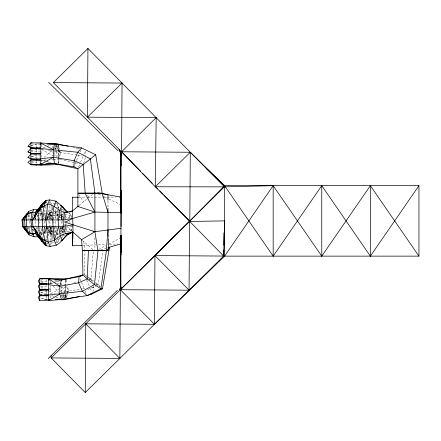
<?xml version="1.0" encoding="UTF-8"?>
<svg xmlns="http://www.w3.org/2000/svg" width="441" height="441" viewBox="0 0 441 441"><rect width="100%" height="100%" fill="white"/><g stroke="black" fill="none" stroke-linecap="round" stroke-linejoin="round"><path stroke-width="0.33" stroke-dasharray="2.21 1.65" d="M58.212 163.242L58.267 145.524M58.223 149.631L58.262 145.53M87.726 277.279L84.512 274.771L84.953 251.15M64.629 298.364L66.9 296.942L67.076 293.689L63.256 296.143L62.809 297.962M91.59 280.873L90.951 278.955L93.387 250.471M61.922 234.16L60.136 233.366L61.657 230.516L62.06 226.961M29.525 231.602L30.109 227.021M97.086 285.277L98.205 284.616L102.968 250.471M44.607 237.17L45.489 231.768M92.93 291.766L93.718 287.273L93.288 285.988M47.435 228.625L50.235 233.702L50.787 233.702L52.468 226.371M48.565 235.841L49.265 231.988L49.265 226.371M58.047 145.37L57.969 149.179M46.713 232.705L49.265 231.988L52.848 239.127L53.411 236.117L49.265 231.988L47.959 231.999M54.938 242.77L57.683 242.77L59.276 237.848M66.9 296.942L63.256 296.143L64.149 291.672L66.558 286.176M62.738 298.044L63.51 294.571M63.636 293.993L64.149 291.672L81.712 288.987M34.607 219.304L34.894 218.019M46.845 243.983L47.148 242.77M58.51 163.396L59.563 159.179L60.312 152.625L59.684 150.023M56.917 148.645L57.887 145.447M66.409 297.405L68.377 290.895L67.561 285.658M62.435 218.857L61.657 219.949L63.438 214.094M59.458 231.949L61.657 230.516L62.749 226.961M83.614 163.291L85.499 157.531M58.84 156.93L60.312 152.625L59.226 150.96M60.136 233.366L62.126 231.47L66.018 231.834L71.155 230.814L72.236 227.683M40.208 233.052L41.956 228.19M70.907 231.249L72.671 226.431L70.13 226.404M50.605 245.202L51.503 242.77L51.503 240.72M44.337 232.947L44.69 232.016L38.218 232.418M74.898 164.543L75.615 162.795M76.585 160.419L79.06 154.367M80.036 151.991L80.747 150.243M78.608 167.007L80.036 163.512M80.527 162.305L82.996 156.279M83.729 154.488L85.157 150.993M67.335 293.133L68.377 290.895L66.266 285.977M61.189 219.949L61.189 215.803L63.041 212.843M47.082 218.89L48.802 219.949L48.802 214.332L52.38 207.193L49.695 199.905M46.967 217.694L49.767 212.617L55.142 211.851L59.541 214.728M46.079 219.386L50.324 212.617L52.165 213.031M51.966 147.807L53.433 145.486M55.34 148.771L57.539 145.315M62.732 299.224L66.117 294.23M67.622 292.008L68.377 290.895L66.266 292.201M63.388 212.341L64.43 210.837L61.227 208.852M46.752 244.105L47.452 243.134M31.802 217.441L34.293 214.425M49.232 219.436L51.829 216.355M47.071 218.394L49.767 215.291L55.142 215.252L53.559 214.298M46.514 219.949L51.112 215.026L57.87 215.963L57.87 217.292M67.886 218.466L70.687 215.506L65.549 214.48L61.657 214.844L59.673 212.948M60.593 291.484L65.555 286.248M47.496 214.32L48.802 214.332L52.942 210.203L52.38 207.193L52.38 209.877M56.773 151.043L55.952 151.847L52.926 150.894M40.589 235.676L42 234.298M43.94 157.575L51.354 150.64M55.307 146.941L56.79 145.552M55.213 234.827L54.028 235.907L49.265 231.988M46.25 213.615L48.802 214.332L52.501 211.283M78.906 205.611L92.869 194.112M39.85 210.71L42.876 208.406M40.34 234.97L42.512 233.493M43.058 233.124L44.69 232.016L42.898 232.583M54.552 231.779L55.605 231.067L50.235 231.067L47.54 227.936M59.987 229.27L62.738 227.457M56.156 234.11L58.907 232.313M57.655 239.127L59.028 239.127L60.097 238.465M60.626 238.129L63.829 236.144M87.935 289.302L93.718 287.273L96.524 285.614M51.156 293.75L63.306 286.7M44.53 207.496L46.178 206.586M63.162 232.975L61.657 230.516L63.598 229.491L59.965 231.101M98.569 249.452L105.862 245.654M108.899 244.071L120.443 238.057M36.862 216.184L38.549 215.429M60.263 212.683L61.453 212.16M43.576 229.656L41.355 230.571L39.017 230.891L36.145 229.634M43.334 147.79L46.443 146.666M47.066 146.44L50.798 145.089M40.666 280.349L43.102 279.489M61.172 292.626L64.149 291.672L66.591 293.353M39.31 233.713L42.297 232.771M49.315 283.64L53.107 282.852M53.736 282.653L60.053 280.691M49.315 283.271L52.556 282.703M55.191 281.948L59.805 280.625M100.769 249.678L106.027 248.167M46.073 232.881L44.161 233.416L44.161 226.371M31.113 145.409L36.763 143.849L36.763 146.732M31.113 150.998L36.763 149.438L39.447 149.438M31.113 156.588L36.763 155.028L40.793 155.028M89.148 279.407L90.951 278.955L93.542 280.978M31.113 145.497L36.763 144.091L40.793 144.091M31.113 161.577L33.626 160.987M73.912 282.846L77.842 281.948M88.983 279.401L90.951 278.955L88.266 277.213M46.542 226.933L50.787 233.702L52.633 233.289M53.245 233.151L55.704 232.594M55.257 147.04L57.821 146.577L55.941 144.957M40.996 286.843L46.145 286.066L46.145 288.497M40.996 292.433L46.145 291.655L50.577 291.655M44.216 294.379L45.5 294.186M44.861 299.869L48.047 299.571M82.379 288.894L85.714 288.414M91.717 287.554L93.718 287.273M46.983 226.371L51.58 231.293L57.661 230.45M40.407 213.268L41.724 213.124M54 293.794L55.368 293.678M46.162 159.973L41.465 160.248L44.684 161.086M51.52 159.653L52.859 159.576M53.532 159.532L58.223 159.256M82.627 245.367L95.664 244.86M98.409 244.749L105.956 244.457M109.385 244.32L117.62 244M78.509 197.254L86.056 197.226M86.745 197.221L101.838 197.171M102.527 197.166L106.639 197.155M107.328 197.149L115.564 197.121M30.837 150.894L36.763 151.869L39.447 151.869M31.493 162.316L36.763 162.316M55.158 203.549L51.035 203.549L51.035 205.6M55.847 203.549L57.22 203.549L58.934 209.111M56.503 207.193L58.565 207.193L60.698 208.521M51.999 219.949L50.324 212.617L49.767 212.617L49.767 219.282M72.092 226.431L69.783 226.431L69.987 232.346M51.503 242.77L54.249 242.77M89.876 278.955L90.951 278.955M40.996 281.209L46.145 281.209M95.559 284.616L98.205 284.616L100.113 286.474M49.315 288.497L50.577 288.497M49.315 289.224L50.577 289.224M48.047 299.433L46.145 299.433L40.87 297.973M40.666 297.995L46.145 299.676L48.047 299.676M37.435 143.882L39.447 143.987M39.696 214.017L42.931 214.221M50.577 283.271L53.934 283.486M57.291 283.701L59.303 283.833M59.976 283.872L66.018 284.263M41.465 157.454L41.465 149.438L44.695 149.686M47.92 149.934L52.319 150.706M40.219 232.975L42.193 233.195M39.718 215.588L42 216.206M77.158 155.012L55.952 151.847L55.296 150.734M77.831 155.105L81.872 155.679M54.938 234.375L50.235 233.702L50.235 227.038M31.493 156.594L36.763 157.454L36.763 155.028M72.82 147.459L75.516 147.961M76.188 148.082L80.24 148.832M78.294 148.308L79.628 148.589M52.782 213.168L57.082 214.139L59.502 215.214M60.219 159.328L79.915 163.82M47.264 161.759L50.483 162.597M40.87 281.898L44.166 282.758M43.692 212.904L45.61 213.438M45.329 160.976L41.465 159.885L41.465 162.679M45.974 161.158L51.128 162.608M40.666 286.815L45.539 288.309M40.666 292.405L45.539 293.899M40.037 212.981L43.031 213.924M31.113 163.313L32.369 163.71M51.818 295.553L55.538 297.047M56.156 297.295L59.877 298.789M42.556 216.437L44.221 217.126L44.221 219.949M60.103 215.484L63.129 216.829L60.092 215.087M62.517 234.425L64.893 235.483M98.569 194.161L103.431 196.482M104.037 196.774L108.288 198.803M108.899 199.095L120.443 204.602M54.502 147.994L56.255 148.915M30.225 232.142L28.522 231.227L28.522 226.977M41.465 149.438L53.532 155.932M44.993 238.824L46.641 239.733M84.512 274.771L87.731 276.86M59.518 217.049L62.269 218.863M40.418 211.719L42.049 212.821M42.59 213.19L44.221 214.298M41.829 236.762L42.838 237.528M95.614 282.593L98.205 284.616M88.266 277.698L93.503 281.782M95.576 283.403L100.35 287.124M82.484 240.483L92.908 249.595M87.445 195.44L89.275 197.072M54.348 211.129L57.082 214.139L57.87 215.963M40.12 210.638L41.531 212.016M50.5 150.133L52.407 152.035M52.887 152.514L57.655 157.272M52.959 286.093L59.155 292.482M61.536 294.935L64.871 298.375M71.155 230.814L66.955 226.371L66.018 231.834L66.018 226.371M49.089 226.371L52.38 230.213M49.701 226.895L52.297 230.037M32.684 229.381L34.762 231.894M58.388 150.298L60.312 152.625L58.212 150.998L58.212 158.126M61.431 293.601L65.025 298.309M46.283 202.215L46.983 203.185M62.903 227.462L62.126 226.371L63.906 232.225M78.641 194.509L83.625 201.724M55.252 144.852L58.862 150.403M69.562 217.959L69.562 212.661L71.674 216.575M59.976 213.521L61.189 215.803L62.462 219.949M58.664 157.343L55.952 151.847L55.241 147.796M86.75 280.007L89.325 286.038M90.355 288.453L91.849 291.948M80.047 278.982L81.287 281.893M81.546 282.499L84.391 289.158M85.157 290.95L86.149 293.276M69.562 212.661L72.192 219.315M39.74 213.268L41.267 217.518M66.095 280.123L67.181 283.745M45.93 200.512L46.829 204.155M58.273 144.163L59.524 149.372M64.149 291.672L65.681 298.717M47.981 209.833L48.802 214.332M66.178 218.13L65.549 214.48L65.549 219.949M44.254 209.828L44.91 213.874M35.241 218.141L35.396 219.348M29.062 214.717L29.641 219.293M61.189 215.803L61.591 219.359M83.856 241.685L84.848 250.609M66.767 223.802L66.861 225.086M65.285 225.726L65.097 223.157L65.246 229.722M63.967 220.594L64.342 225.726M61.751 221.233L62.076 225.726M55.235 221.233L55.56 225.726M53.653 221.233L53.791 223.157M49.861 221.233L50.186 225.726M48.896 221.233L49.221 225.726M46.84 224.441L46.933 225.726M44.315 221.233L44.646 225.726M39.144 221.873L39.238 223.157M35.567 221.233L35.892 225.726M29.817 221.233L30.142 225.726M85.692 151.114L85.89 155.612M108.282 237.55L108.337 238.928M69.606 221.244L69.65 222.54M64.954 216.597L65.025 219.877M65.042 220.533L65.081 222.501M65.764 294.577L65.803 297.989L65.803 294.588M63.25 295.729L63.256 296.143M65.742 280.283L65.759 284.368M65.764 285.051L65.792 291.865M107.984 200.859L107.984 207.634M94.92 237.804L94.92 249.997M65.737 280.217L65.737 284.748M65.737 286.044L65.737 292.526M65.329 227.032L65.329 229.684M64.866 216.636L64.866 218.626M64.893 226.371L64.893 227.672M63.548 231.067L63.548 233.085M63.548 233.752L63.548 236.442M63.085 209.205L63.085 211.895M63.085 212.562L63.085 215.252M62.203 227.032L62.203 233.686M62.203 234.353L62.203 237.677M62.126 227.005L62.126 231.47M61.74 208.637L61.74 219.282M61.657 214.844L61.657 219.949M61.657 226.961L61.657 230.516M61.431 283.883L61.431 285.178M61.431 286.474L61.431 292.951M61.431 294.897L61.431 296.837M60.197 227.038L60.197 231.045M60.136 227.005L60.136 230.825M59.728 215.274L59.728 219.282M59.673 215.495L59.673 219.949M59.028 237.782L59.028 239.127M58.565 207.193L58.565 209.205M58.565 209.877L58.565 211.895M58.212 158.771L58.212 163.308M57.683 232.517L57.683 236.619M57.683 237.302L57.683 242.77M57.22 203.549L57.22 206.967M57.22 209.701L57.22 219.265M57.082 214.139L57.082 219.304M56.338 227.043L56.338 230.406M56.338 239.821L56.338 243.184M55.875 203.136L55.875 206.498M55.875 209.188L55.875 219.276M55.605 226.371L55.605 233.791M55.142 211.851L55.142 219.276M54.607 147.333L54.607 148.628M54.607 150.568L54.607 157.696M54.607 158.992L54.607 160.292M54.331 227.032L54.331 229.695M54.028 227.01L54.028 229.568M53.863 217.286L53.863 219.282M53.559 217.441L53.559 219.32M52.848 231.067L52.848 239.127M51.58 226.983L51.58 231.293M51.503 226.371L51.503 240.036M51.112 215.026L51.112 219.331M51.035 206.283L51.035 219.949M50.787 227.038L50.787 233.702M50.577 280.845L50.577 283.64M50.577 285.459L50.577 294.086M50.577 295.685L50.577 299.433M50.324 212.617L50.324 219.282M50.158 227.038L50.158 243.741M49.695 201.906L49.695 205.247M49.695 205.919L49.695 219.282M48.152 226.371L48.152 234.606M47.744 227.032L47.744 230.362M47.683 211.708L47.683 219.265M47.275 217.286L47.275 219.282M46.399 235.759L46.399 241.795M46.145 279.533L46.145 282.587M46.145 291.655L46.145 294.086M46.145 296.132L46.145 299.676M45.93 206.537L45.93 211.233M44.69 226.933L44.69 229.193M44.387 227.043L44.387 233.118M43.924 213.874L43.924 219.276M43.692 214.183L43.692 219.309M42 229.011L42 237.06M41.531 209.26L41.531 217.308M41.465 144.714L41.465 147.84M39.993 226.994L39.993 229.48M39.525 217.463L39.525 219.326M37.623 227.021L37.623 231.575M37.154 214.745L37.154 219.298M36.763 149.438L36.763 151.869M36.763 160.937L36.763 163.991M36.278 227.054L36.278 229.111M35.809 217.209L35.809 219.265M35.324 217.374L35.324 219.304M34.089 229.634L34.089 232.898M33.621 213.422L33.621 216.685M33.058 229.022L33.058 230.345M32.744 229.039L32.744 230.373M32.59 213.323L32.59 217.297M32.276 216.608L32.276 217.948M29.112 227.021L29.112 231.602M28.643 214.717L28.643 219.293M28.059 215.092L28.059 219.342M27.766 227.016L27.766 228.962M58.912 233.879L57.082 234.64L58.912 233.868M58.449 212.452L54.778 210.952L58.449 212.441"/><path stroke-width="0.66" d="M120.696 188.5L120.503 194.316L120.823 152.057M120.432 243.421L120.454 289.544M120.713 182.425L120.503 194.316L120.547 182.166M119.197 150.409L119.202 149.609M120.503 194.316L120.652 151.798L121.49 155.772M121.066 226.602L121.192 190.154L121.055 198.742L121.055 196.228M121.231 254.804L120.762 252.478L120.933 252.737L121.032 235.483L120.806 289.18L120.443 246.921L120.465 252.996L120.465 246.921L120.636 252.737M51.139 355.7L51.15 357.949L85.262 392.54L85.741 323.821L154.46 324.3L224.574 256.133L273.166 185.672L321.759 256.133L370.357 185.672L418.95 256.133L224.574 256.133L224.574 185.672L190.292 152.261L121.573 151.781L53.333 82.577L87.93 48.46L224.414 186.857L273.166 185.672L273.166 256.133L224.574 185.672L206.134 168.324M53.333 82.577L122.052 83.057L121.573 151.781L155.287 186.775L224.414 186.857L189.812 220.98L155.287 186.775L156.175 117.659L87.45 117.179L87.93 48.46M51.15 357.932L119.864 358.423L120.343 289.698L189.812 220.98L190.292 152.261L155.287 186.775M189.812 220.98L154.945 255.582L154.46 324.3L120.343 289.698L189.062 290.178L189.542 221.459L224.574 185.672L418.95 185.672L418.95 256.133M121.032 235.483L121.01 246.662M121.17 196.228L121.032 213.224L121.021 153.451L121.148 165.855M85.262 392.54L223.664 256.061L223.741 249.97M223.802 245.229L223.962 232.826M121.032 244.959L120.933 252.737L120.933 240.588M189.062 290.178L154.945 255.582L223.664 256.061L224.574 220.902L189.542 221.459L51.139 357.943M81.938 245.394L72.335 245.769C73.845 229.579 72.126 213.477 72.335 197.276L78.509 197.254M40.252 159.885L30.837 159.885L27.976 162.316L30.837 164.747L41.465 165.11L58.212 164.603L56.922 164.239L77.892 168.754L73.945 166.869L74.171 160.711L77.699 152.255L81.701 147.917L95.68 154.725L102.191 193.048L77.892 193.048L77.892 168.754L95.68 154.725M88.426 250.471L87.224 278.955L94.484 284.616L100.923 288.8L102.494 288.8L108.91 250.471L82.484 250.471L82.941 274.771L87.224 278.955L78.63 282.808L59.827 286.226L48.571 284.61L39.707 284.61L38.229 286.066L39.707 289.467L48.571 289.467M119.494 289.346L119.517 288.949M107.984 208.312L107.984 229.993L106.309 250.609L109.859 247.07L108.789 250.609L82.368 250.609L81.568 239.684L94.92 231.707L121.049 228.278M32.276 212.606L32.276 212.071L27.298 213.472C25.561 219.657 26.548 226.663 27.766 232.842L32.744 234.248L34.508 233.394M98.001 250.471L94.484 284.616L82.335 291.269L48.571 295.057L39.707 295.057L38.229 291.655L39.707 290.2L48.681 289.224M67.754 212.165L63.085 207.193L55.875 201.118L49.695 199.905L45.93 200.512C37.402 206.145 38.097 217.391 38.758 226.371C39.04 233.57 39.635 241.569 46.399 245.808L50.158 246.414L56.338 245.202C62.672 241.778 65.753 234.006 72.793 232.021L81.844 239.926M50.158 246.414L48.152 242.164L45.903 219.949L47.683 204.155L49.695 199.905M37.044 234.981L37.623 236.817L34.089 236.817L33.058 233.658L32.744 234.248L32.259 233.719L30.931 219.949L31.791 212.595L32.276 212.071M45.66 245.075L44.96 242.489L46.399 245.808C41.619 231.321 40.578 214.999 45.93 200.512L44.491 203.83L45.191 201.245M106.424 250.471L100.923 288.8L87.147 295.608L61.431 299.433L48.571 300.646L39.707 300.646L38.229 297.245L39.707 295.784L48.681 294.814M28.252 213.874L28.643 211.443L33.621 209.503L37.154 209.503L36.575 211.333M45.489 231.768L46.366 226.371M34.464 217.518L35.324 212.595L41.531 204.861L41.531 205.98M120.426 289.698L120.889 287.372M121.06 287.113L120.591 289.439L120.459 246.921L120.658 258.812M35.853 211.939L34.806 216.928L41.531 204.861L40.848 208.113L39.806 209.971L39.326 210.555L38.395 210.555L34.161 217.887M58.212 164.603L54.607 163.528L53.267 157.299L53.267 149.521L54.607 144.091L58.273 144.163L68.283 146.236M79.209 296.523L65.819 299.356L61.431 299.433L59.827 293.998L59.827 286.226L61.431 279.991L82.5 275.217M43.091 203.318L41.834 207.623L44.513 201.917M56.338 245.202L54.331 240.339L58.609 226.371L58.146 219.949L59.728 210.594L61.74 205.98L66.481 212.149M32.799 212.027L33.621 209.503M42.171 227.584L42.606 226.371M40.914 205.975L35.324 212.595L31.791 212.595L26.813 214.519L24.569 219.949L25.032 226.371L27.281 231.801L32.259 233.719L35.793 233.719L41.377 240.345M25.628 215.539L25.054 216.713L23.836 217.744M35.721 215.351L39.525 208.775L47.683 204.155C55.059 204.464 58.907 212.463 66.205 212.661M39.326 210.555L40.848 208.113M42 240.339L42 241.459L39.993 237.545L32.921 226.371L32.458 219.949L39.525 208.775M38.979 208.847L41.531 204.861M273.166 256.133L321.759 185.672L370.357 256.133L418.95 185.672M97.885 250.609L94.92 231.707L73.195 224.882L63.438 226.371L22.519 226.371L27.766 232.842L23.274 226.371L22.805 219.949L27.298 213.472L22.05 219.949L22.519 226.371L29.112 234.871L34.089 236.817M22.805 219.949L26.813 214.519M67.341 233.658L62.203 240.339L60.197 235.726L58.609 226.371M121.049 212.689L94.92 212.066L72.737 218.46L62.969 219.949L22.05 219.949L28.643 211.443M32.458 219.949L33.731 218.405M40.12 148.711L36.763 148.711L30.837 147.735L27.976 146.28L30.837 142.878L40.252 142.878L54.607 144.091L81.701 147.917M35.445 154.08L30.837 153.325L27.976 151.869L30.837 148.463L40.252 148.463L77.699 152.255L90.377 158.909L94.898 193.048M36.763 158.672L36.763 159.885L30.837 158.914L27.976 157.454L30.837 154.052L40.252 154.052M87.45 117.179L122.052 83.057M156.175 117.659L121.573 151.781L140.69 171.378M48.229 358.572L117.4 290.299M69.981 211.956L72.335 211.024L78.492 205.947M93.371 193.698L94.407 192.844M22.05 219.949L23.549 218.736M36.316 234.38L35.274 229.392L39.993 237.545L48.152 242.164L54.331 240.339L60.197 235.726L65.329 233.658L72.793 232.021L70.031 233.658L67.462 234.568M30.931 219.949L33.896 217.909M60.886 240.78L61.949 240.119M59.827 293.998L48.571 300.646L48.571 278.778L50.577 278.414L65.737 278.921M40.12 160.248L30.837 159.885L30.837 164.747L40.252 164.747L53.267 157.299L74.171 160.711L83.2 164.57L85.179 193.048M82.941 274.771L79.049 276.65L78.63 282.808L82.335 291.269L87.147 295.608L92.593 293.689L102.494 288.8M72.737 218.46L65.202 222.148L73.195 224.882M67.6 234.177L68.686 233.658M82.081 275.608L79.049 276.65L61.431 279.991L54.662 279.991M107.913 247.633L121.049 243.867M72.335 211.024L64.866 212.661L62.969 219.949L63.438 226.371L65.329 233.658L70.031 233.658M90.587 294.119L92.593 293.689M42.281 289.081L39.707 289.467L39.707 284.61L46.145 283.64L46.145 284.853M41.641 294.764L39.707 295.057L39.707 290.2L48.571 290.2M53.267 157.299L40.252 158.914L30.837 158.914L30.837 154.052M53.267 149.521L40.252 142.878L40.252 164.747L54.607 163.528L73.945 166.869M44.861 283.348L39.707 283.64L38.229 281.209L39.707 278.778L50.577 278.414M49.028 143.887L54.53 143.738L58.273 144.163L55.583 144.152M63.173 299.373L65.819 299.356L62.357 299.781L58.433 299.665M119.676 197.105L121.049 197.099L97.533 192.893M40.252 144.091L41.619 144.091M47.088 144.091L54.607 144.091M40.252 147.735L30.837 147.735L30.837 142.878L32.154 143.093M40.252 153.325L30.837 153.325L30.837 148.463L32.81 148.788M40.252 163.528L41.619 163.528M45.721 163.528L54.607 163.528M107.984 200.181L107.984 194.762L102.169 193.401L77.87 193.401L77.87 206.46L94.92 212.066L94.92 231.707L93.619 231.299M72.335 197.276L72.793 197.276M34.933 228.796L35.793 233.719L42 241.459L41.316 238.206L40.274 236.343L39.795 235.759L38.863 235.759L34.624 228.427M120.933 252.583L121.032 190.143M61.431 279.991L48.571 278.778L39.707 278.778L39.707 283.64L48.681 283.64M48.571 279.991L49.927 279.991M48.571 295.784L39.707 295.784L39.707 300.646M48.571 299.433L49.927 299.433M55.34 299.433L61.431 299.433M27.976 146.28L29.861 146.798M27.976 151.869L30.49 152.558M27.976 157.454L29.233 157.801M33.626 159.019L36.763 159.885M40.252 164.747L41.465 165.11M35.506 164.708L36.763 165.11M66.993 211.752L68.278 212.204M60.417 205.539L63.085 207.193M48.571 278.778L59.827 286.226M31.399 226.371L34.365 228.41M22.519 226.371L24.018 227.584M24.305 228.576L25.517 229.607L26.091 230.781M48.659 82.302L117.83 150.574M223.664 256.061L164.107 195.385M85.741 323.821L119.864 358.423M142.603 173.335L152.162 183.136M155.508 186.565L157.895 189.013M159.807 190.975L163.153 194.404M32.921 226.371L34.2 227.914M23.274 226.371L27.281 231.801M39.442 237.473L42 241.459M39.795 235.759L41.316 238.206M36.184 230.968L39.993 237.545M56.409 202.088L55.875 201.118C50.445 213.411 53.499 227.424 54.331 240.339M85.163 193.401L94.92 212.066L94.881 193.401M44.976 244.402L42.303 238.697L43.56 242.997M41.708 218.736L42.143 219.949M102.169 193.401L107.984 212.38M120.481 151.533L120.95 153.859M119.031 149.576L119.494 151.897M45.021 214.552L45.903 219.949M28.72 232.446L29.112 234.871M119.329 149.576L119.346 149.973M107.984 229.993L108.254 236.867M108.337 238.928L108.789 250.609M119.368 288.899L119.368 289.307M120.454 246.921L120.465 252.996M370.357 185.672L370.357 256.133M321.759 185.672L321.759 256.133M120.575 243.713L120.575 245.064M72.335 231.459L72.335 245.769M46.145 289.224L46.145 290.443M46.145 294.814L46.145 296.132M36.763 147.388L36.763 148.711M36.763 153.082L36.763 154.295M32.744 233.713L32.744 234.248"/></g></svg>
